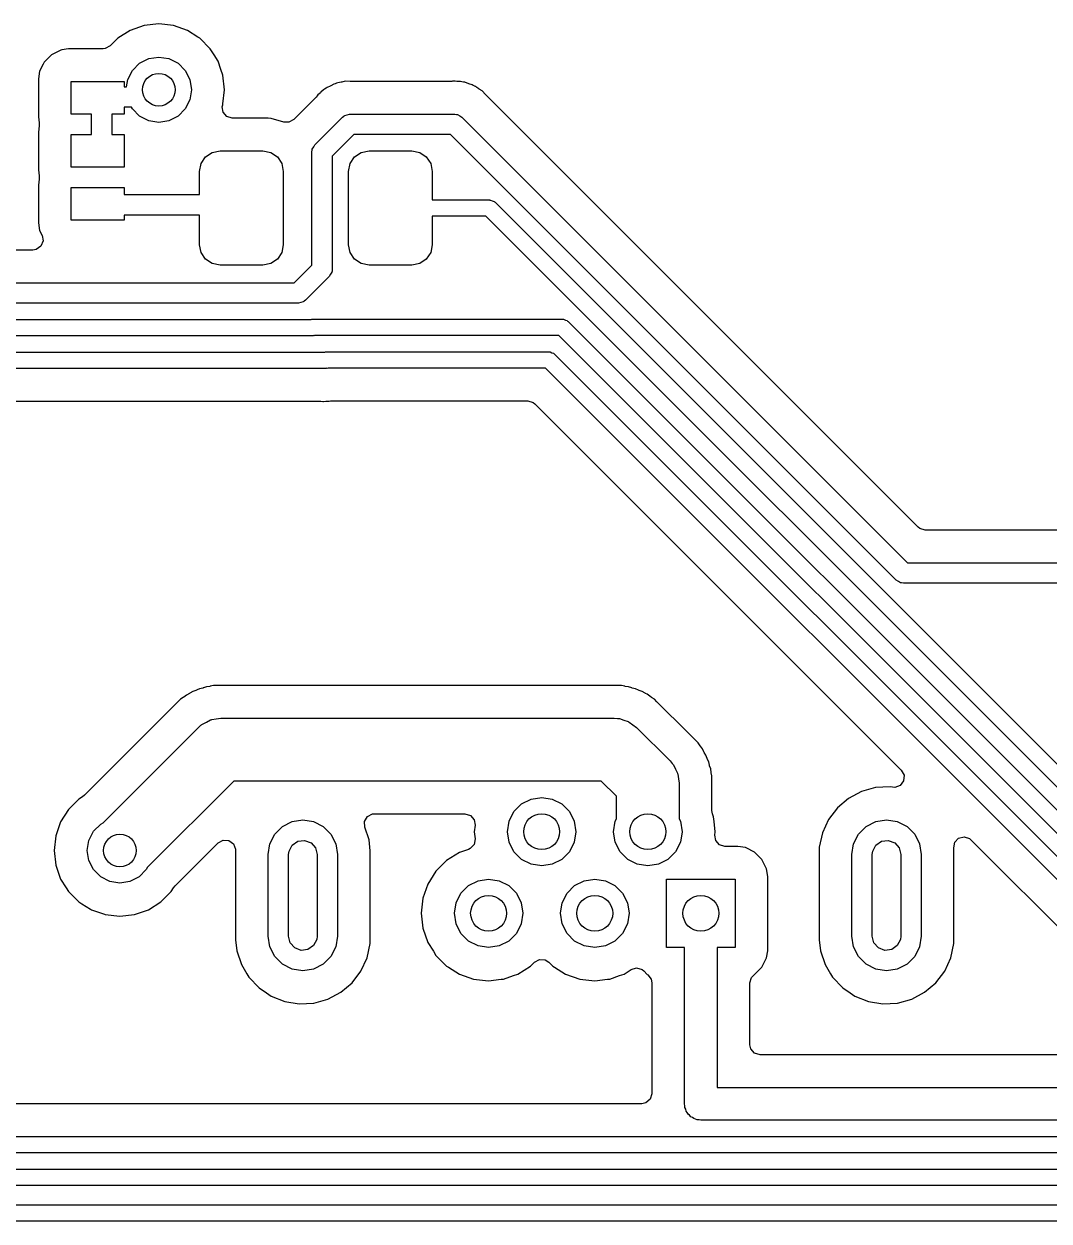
# Model space of a CAD drawing. Extents: x 0.71 to 7.56, y -5.16 to -0.79.
# Drawn here: x 2.884 to 3.378, y -2.365 to -1.787 of the extents above; entities that cross this region are included whole.
import ezdxf

# ---------------------------------------------------------------- set-up
doc = ezdxf.new("R2010")
doc.units = 0
doc.header["$MEASUREMENT"] = 0
doc.layers.add('BLACK', color=7, linetype='CONTINUOUS')

msp = doc.modelspace()

# ---------------------------------------------------------------- linework, layer by layer
at = {"layer": 'BLACK', "linetype": 'CONTINUOUS'}
for p, q in [((2.94176, -1.78798), (2.93506, -1.79032)), ((2.94882, -1.78718), (2.94176, -1.78798)), ((2.94176, -1.78798), (2.94176, -1.78798)), ((2.95588, -1.78798), (2.94882, -1.78718)), ((2.94882, -1.78718), (2.94882, -1.78718)), ((2.96258, -1.79032), (2.95588, -1.78798)), ((2.95588, -1.78798), (2.95588, -1.78798)), ((2.92904, -1.7941), (2.92538, -1.79776)), ((2.93506, -1.79032), (2.92904, -1.7941)), ((2.96766, -1.79351), (2.96258, -1.79032)), ((2.96859, -1.7941), (2.96766, -1.79351)), ((2.97361, -1.79912), (2.96859, -1.7941)), ((2.90156, -1.79978), (2.89711, -1.80205)), ((2.90208, -1.7997), (2.90156, -1.79978)), ((2.90526, -1.79919), (2.90208, -1.7997)), ((2.92193, -1.79919), (2.90526, -1.79919)), ((2.92297, -1.79908), (2.92193, -1.79919)), ((2.92538, -1.79776), (2.92297, -1.79908)), ((2.97491, -1.80118), (2.97361, -1.79912)), ((2.97545, -1.80205), (2.97491, -1.80118)), ((2.89305, -1.80661), (2.89131, -1.81003)), ((2.89358, -1.80558), (2.89305, -1.80661)), ((2.89711, -1.80205), (2.89358, -1.80558)), ((2.89358, -1.80558), (2.89358, -1.80558)), ((2.89358, -1.80558), (2.89358, -1.80558)), ((2.89711, -1.80205), (2.89711, -1.80205)), ((2.89711, -1.80205), (2.89711, -1.80205)), ((2.93608, -1.80964), (2.93956, -1.80616)), ((2.93956, -1.80616), (2.94395, -1.80392)), ((2.94395, -1.80392), (2.94882, -1.80315)), ((2.94882, -1.80315), (2.95369, -1.80392)), ((2.95369, -1.80392), (2.95808, -1.80616)), ((2.95808, -1.80616), (2.96156, -1.80964)), ((2.97737, -1.8051), (2.97545, -1.80205)), ((2.97739, -1.80514), (2.97737, -1.8051)), ((2.97881, -1.80919), (2.97739, -1.80514)), ((2.89131, -1.81003), (2.89073, -1.81372)), ((2.93384, -1.81403), (2.93608, -1.80964)), ((2.96156, -1.80964), (2.9638, -1.81403)), ((2.97974, -1.81184), (2.97881, -1.80919)), ((2.98053, -1.8189), (2.97974, -1.81184)), ((2.97974, -1.81184), (2.97974, -1.81184)), ((2.89073, -1.81372), (2.89073, -1.83195)), ((2.9065, -1.83071), (2.9065, -1.81496)), ((2.9065, -1.81496), (2.93209, -1.81496)), ((2.93209, -1.81496), (2.93209, -1.8175)), ((2.93209, -1.8175), (2.93329, -1.8175)), ((2.93329, -1.8175), (2.93384, -1.81403)), ((2.9638, -1.81403), (2.96457, -1.8189)), ((3.02877, -1.81867), (3.0282, -1.81899)), ((3.02946, -1.8182), (3.02877, -1.81867)), ((3.02997, -1.81779), (3.02946, -1.8182)), ((3.03149, -1.81713), (3.02997, -1.81779)), ((3.02997, -1.81779), (3.02997, -1.81779)), ((3.03171, -1.81701), (3.03149, -1.81713)), ((3.03316, -1.8162), (3.03171, -1.81701)), ((3.0338, -1.81605), (3.03316, -1.8162)), ((3.03458, -1.81578), (3.0338, -1.81605)), ((3.03519, -1.81552), (3.03458, -1.81578)), ((3.03683, -1.81529), (3.03519, -1.81552)), ((3.03707, -1.81525), (3.03683, -1.81529)), ((3.03868, -1.81486), (3.03707, -1.81525)), ((3.04117, -1.81494), (3.03868, -1.81486)), ((3.03868, -1.81486), (3.03868, -1.81486)), ((3.03868, -1.81486), (3.03868, -1.81486)), ((3.08935, -1.81494), (3.04117, -1.81494)), ((3.09018, -1.81487), (3.08935, -1.81494)), ((3.09046, -1.81482), (3.09018, -1.81487)), ((3.09082, -1.81476), (3.09046, -1.81482)), ((3.09177, -1.81486), (3.09082, -1.81476)), ((3.09082, -1.81476), (3.09082, -1.81476)), ((3.09247, -1.81493), (3.09177, -1.81486)), ((3.09272, -1.81494), (3.09247, -1.81493)), ((3.09438, -1.81494), (3.09272, -1.81494)), ((3.09501, -1.81512), (3.09438, -1.81494)), ((3.09438, -1.81494), (3.09438, -1.81494)), ((3.09583, -1.81527), (3.09501, -1.81512)), ((3.09648, -1.81534), (3.09583, -1.81527)), ((3.09669, -1.81542), (3.09648, -1.81534)), ((3.09648, -1.81534), (3.09648, -1.81534)), ((3.09648, -1.81534), (3.09648, -1.81534)), ((3.09802, -1.81595), (3.09669, -1.81542)), ((3.09826, -1.81603), (3.09802, -1.81595)), ((3.09986, -1.81648), (3.09826, -1.81603)), ((3.10042, -1.81682), (3.09986, -1.81648)), ((3.10116, -1.81719), (3.10042, -1.81682)), ((3.10143, -1.81729), (3.10116, -1.81719)), ((3.10177, -1.81743), (3.10143, -1.81729)), ((3.10225, -1.81779), (3.10177, -1.81743)), ((3.10309, -1.81843), (3.10225, -1.81779)), ((3.1033, -1.81857), (3.10309, -1.81843)), ((3.10471, -1.81943), (3.1033, -1.81857)), ((2.9638, -1.82376), (2.96156, -1.82815)), ((2.96457, -1.8189), (2.9638, -1.82376)), ((2.97977, -1.82564), (2.98053, -1.8189)), ((2.98053, -1.8189), (2.98053, -1.8189)), ((3.02464, -1.82255), (3.0139, -1.83329)), ((3.02518, -1.82191), (3.02464, -1.82255)), ((3.02556, -1.82138), (3.02518, -1.82191)), ((3.02684, -1.82033), (3.02556, -1.82138)), ((3.02556, -1.82138), (3.02556, -1.82138)), ((3.02703, -1.82016), (3.02684, -1.82033)), ((3.0282, -1.81899), (3.02703, -1.82016)), ((3.10634, -1.82117), (3.10471, -1.81943)), ((3.10642, -1.82125), (3.10634, -1.82117)), ((3.31501, -2.02985), (3.10642, -1.82125)), ((2.93567, -1.82735), (2.93209, -1.82735)), ((2.93209, -1.82735), (2.93209, -1.83071)), ((2.93608, -1.82815), (2.93567, -1.82735)), ((2.93956, -1.83164), (2.93608, -1.82815)), ((2.96156, -1.82815), (2.95808, -1.83164)), ((2.97944, -1.82708), (2.97967, -1.82616)), ((2.97983, -1.8298), (2.97944, -1.82708)), ((2.97967, -1.82616), (2.97974, -1.82595)), ((2.97974, -1.82595), (2.97977, -1.82564)), ((2.97974, -1.82595), (2.97974, -1.82595)), ((2.98163, -1.83188), (2.97983, -1.8298)), ((2.89073, -1.83195), (2.89119, -1.83487)), ((2.89119, -1.83487), (2.89119, -1.83639)), ((2.91634, -1.83071), (2.9065, -1.83071)), ((2.91634, -1.84055), (2.91634, -1.83071)), ((2.93209, -1.83071), (2.92618, -1.83071)), ((2.92618, -1.83071), (2.92618, -1.84055)), ((2.94395, -1.83387), (2.93956, -1.83164)), ((2.94882, -1.83465), (2.94395, -1.83387)), ((2.95369, -1.83387), (2.94882, -1.83465)), ((2.95808, -1.83164), (2.95369, -1.83387)), ((2.98427, -1.83266), (2.98163, -1.83188)), ((3.0016, -1.83266), (2.98427, -1.83266)), ((3.00305, -1.83277), (3.0016, -1.83266)), ((3.0016, -1.83266), (3.0016, -1.83266)), ((3.00909, -1.83452), (3.00305, -1.83277)), ((3.00305, -1.83277), (3.00305, -1.83277)), ((3.01149, -1.83461), (3.00909, -1.83452)), ((3.0139, -1.83329), (3.01149, -1.83461)), ((3.02408, -1.84541), (3.03734, -1.83215)), ((3.03734, -1.83215), (3.03804, -1.83162)), ((3.03804, -1.83162), (3.03816, -1.83149)), ((3.03816, -1.83149), (3.03826, -1.83146)), ((3.03826, -1.83146), (3.03846, -1.83131)), ((3.03846, -1.83131), (3.03965, -1.83105)), ((3.03965, -1.83105), (3.04082, -1.83071)), ((3.04082, -1.83071), (3.09154, -1.83071)), ((3.09154, -1.83071), (3.09241, -1.83083)), ((3.09241, -1.83083), (3.09258, -1.83082)), ((3.09258, -1.83082), (3.09268, -1.83087)), ((3.09268, -1.83087), (3.09292, -1.83091)), ((3.09292, -1.83091), (3.09395, -1.83157)), ((3.09395, -1.83157), (3.09502, -1.83215)), ((3.09502, -1.83215), (3.30991, -2.04705)), ((2.89119, -1.83639), (2.89073, -1.83931)), ((2.89073, -1.83931), (2.89073, -1.85754)), ((2.9065, -1.8563), (2.9065, -1.84055)), ((2.9065, -1.84055), (2.91634, -1.84055)), ((2.92618, -1.84055), (2.93209, -1.84055)), ((2.93209, -1.84055), (2.93209, -1.8563)), ((3.04286, -1.84055), (3.03248, -1.85093)), ((3.0895, -1.84055), (3.04286, -1.84055)), ((3.30439, -2.05545), (3.0895, -1.84055)), ((3.0228, -1.84775), (3.02284, -1.8475)), ((3.02284, -1.8475), (3.0235, -1.84648)), ((3.0235, -1.84648), (3.02408, -1.84541)), ((2.96925, -1.8545), (2.97139, -1.85131)), ((2.97139, -1.85131), (2.97458, -1.84917)), ((2.97458, -1.84917), (2.97835, -1.84843)), ((2.97835, -1.84843), (2.99902, -1.84843)), ((2.99902, -1.84843), (3.00278, -1.84917)), ((3.00278, -1.84917), (3.00598, -1.85131)), ((3.00598, -1.85131), (3.00811, -1.8545)), ((3.02264, -1.84889), (3.02276, -1.84802)), ((3.02264, -1.90347), (3.02264, -1.84889)), ((3.02275, -1.84784), (3.0228, -1.84775)), ((3.02276, -1.84802), (3.02275, -1.84784)), ((3.03248, -1.85093), (3.03248, -1.90551)), ((3.0411, -1.8545), (3.04324, -1.85131)), ((3.04324, -1.85131), (3.04643, -1.84917)), ((3.04643, -1.84917), (3.0502, -1.84843)), ((3.0502, -1.84843), (3.07087, -1.84843)), ((3.07087, -1.84843), (3.07463, -1.84917)), ((3.07463, -1.84917), (3.07783, -1.85131)), ((3.07783, -1.85131), (3.07996, -1.8545)), ((2.89073, -1.85754), (2.89119, -1.86046)), ((2.93209, -1.8563), (2.9065, -1.8563)), ((2.9685, -1.85827), (2.96925, -1.8545)), ((2.9685, -1.8695), (2.9685, -1.85827)), ((3.00811, -1.8545), (3.00886, -1.85827)), ((3.00886, -1.85827), (3.00886, -1.8937)), ((3.04035, -1.85827), (3.0411, -1.8545)), ((3.04035, -1.8937), (3.04035, -1.85827)), ((3.07996, -1.8545), (3.08071, -1.85827)), ((3.08071, -1.85827), (3.08071, -1.87205)), ((2.89119, -1.86198), (2.89073, -1.8649)), ((2.89073, -1.8649), (2.89073, -1.88313)), ((2.89119, -1.86046), (2.89119, -1.86198)), ((2.9065, -1.88189), (2.9065, -1.86614)), ((2.9065, -1.86614), (2.93209, -1.86614)), ((2.93209, -1.86614), (2.93209, -1.8695)), ((2.93209, -1.8695), (2.9685, -1.8695)), ((3.08071, -1.87205), (3.10823, -1.87205)), ((3.10823, -1.87205), (3.10853, -1.87215)), ((3.10853, -1.87215), (3.10884, -1.8721)), ((3.10884, -1.8721), (3.10966, -1.87251)), ((3.10966, -1.87251), (3.11054, -1.8728)), ((3.11054, -1.8728), (3.11073, -1.87306)), ((3.11073, -1.87306), (3.11101, -1.8732)), ((3.11101, -1.8732), (3.48072, -2.24291)), ((2.93209, -1.88189), (2.9065, -1.88189)), ((2.9685, -1.87935), (2.93209, -1.87935)), ((2.93209, -1.87935), (2.93209, -1.88189)), ((2.9685, -1.8937), (2.9685, -1.87935)), ((3.1066, -1.87992), (3.08071, -1.87992)), ((3.08071, -1.87992), (3.08071, -1.8937)), ((3.47631, -2.24963), (3.1066, -1.87992)), ((2.89073, -1.88313), (2.89131, -1.88682)), ((2.89131, -1.88682), (2.89249, -1.88914)), ((2.893, -1.89185), (2.89197, -1.89439)), ((2.89249, -1.88914), (2.893, -1.89185)), ((2.96925, -1.89747), (2.9685, -1.8937)), ((3.00886, -1.8937), (3.00811, -1.89747)), ((3.0411, -1.89747), (3.04035, -1.8937)), ((3.08071, -1.8937), (3.07996, -1.89747)), ((2.88814, -1.89624), (2.87997, -1.89624)), ((2.88972, -1.89598), (2.88814, -1.89624)), ((2.89197, -1.89439), (2.88972, -1.89598)), ((2.97139, -1.90066), (2.96925, -1.89747)), ((3.00811, -1.89747), (3.00598, -1.90066)), ((3.04324, -1.90066), (3.0411, -1.89747)), ((3.07996, -1.89747), (3.07783, -1.90066)), ((2.97458, -1.90279), (2.97139, -1.90066)), ((2.97835, -1.90354), (2.97458, -1.90279)), ((2.99902, -1.90354), (2.97835, -1.90354)), ((3.00278, -1.90279), (2.99902, -1.90354)), ((3.00598, -1.90066), (3.00278, -1.90279)), ((3.0141, -1.91201), (3.02264, -1.90347)), ((3.04643, -1.90279), (3.04324, -1.90066)), ((3.0502, -1.90354), (3.04643, -1.90279)), ((3.07087, -1.90354), (3.0502, -1.90354)), ((3.07463, -1.90279), (3.07087, -1.90354)), ((3.07783, -1.90066), (3.07463, -1.90279)), ((3.03104, -1.90899), (3.01962, -1.92041)), ((3.03162, -1.90792), (3.03104, -1.90899)), ((3.03228, -1.9069), (3.03162, -1.90792)), ((3.03232, -1.90665), (3.03228, -1.9069)), ((3.03237, -1.90656), (3.03232, -1.90665)), ((3.03248, -1.90551), (3.03236, -1.90638)), ((3.03236, -1.90638), (3.03237, -1.90656)), ((2.56732, -1.91201), (3.0141, -1.91201)), ((3.01614, -1.92185), (2.56936, -1.92185)), ((3.01731, -1.92151), (3.01614, -1.92185)), ((3.0185, -1.92125), (3.01731, -1.92151)), ((3.0187, -1.9211), (3.0185, -1.92125)), ((3.0188, -1.92107), (3.0187, -1.9211)), ((3.01892, -1.92094), (3.0188, -1.92107)), ((3.01962, -1.92041), (3.01892, -1.92094)), ((2.84941, -1.92972), (3.02236, -1.92972)), ((3.02236, -1.92972), (3.02265, -1.92958)), ((3.02265, -1.92958), (3.02297, -1.92963)), ((3.02297, -1.92963), (3.02327, -1.92953)), ((3.02327, -1.92953), (3.14344, -1.92953)), ((3.14344, -1.92953), (3.14374, -1.92963)), ((3.14374, -1.92963), (3.14405, -1.92958)), ((3.14405, -1.92958), (3.14487, -1.92999)), ((3.14487, -1.92999), (3.14575, -1.93028)), ((3.14575, -1.93028), (3.14594, -1.93054)), ((3.14594, -1.93054), (3.14622, -1.93068)), ((3.14622, -1.93068), (3.4742, -2.25866)), ((3.02307, -1.9376), (2.85104, -1.9376)), ((3.02337, -1.9375), (3.02307, -1.9376)), ((3.02369, -1.93755), (3.02337, -1.9375)), ((3.02398, -1.9374), (3.02369, -1.93755)), ((3.14181, -1.9374), (3.02398, -1.9374)), ((3.46979, -2.26538), (3.14181, -1.9374)), ((2.85593, -1.94547), (3.02889, -1.94547)), ((3.02889, -1.94547), (3.02918, -1.94532)), ((3.02918, -1.94532), (3.02949, -1.94537)), ((3.02949, -1.94537), (3.02979, -1.94528)), ((3.02979, -1.94528), (3.13691, -1.94528)), ((3.13691, -1.94528), (3.13722, -1.94537)), ((3.13722, -1.94537), (3.13753, -1.94532)), ((3.13753, -1.94532), (3.13835, -1.94574)), ((3.13835, -1.94574), (3.13923, -1.94603)), ((3.13923, -1.94603), (3.13941, -1.94628)), ((3.13941, -1.94628), (3.1397, -1.94643)), ((3.1397, -1.94643), (3.46768, -2.27441)), ((3.0296, -1.95335), (2.85756, -1.95335)), ((3.0299, -1.95325), (3.0296, -1.95335)), ((3.03021, -1.9533), (3.0299, -1.95325)), ((3.0305, -1.95315), (3.03021, -1.9533)), ((3.13528, -1.95315), (3.0305, -1.95315)), ((3.46326, -2.28113), (3.13528, -1.95315)), ((2.86611, -1.96911), (3.02695, -1.96911)), ((3.02695, -1.96911), (3.02799, -1.96923)), ((3.02799, -1.96923), (3.02817, -1.96927)), ((3.02817, -1.96927), (3.02944, -1.96918)), ((3.02944, -1.96918), (3.03021, -1.96912)), ((3.03021, -1.96912), (3.03039, -1.96911)), ((3.03039, -1.96911), (3.031, -1.96911)), ((3.031, -1.96911), (3.03162, -1.96903)), ((3.031, -1.96911), (3.031, -1.96911)), ((3.03162, -1.96903), (3.03179, -1.96901)), ((3.03179, -1.96901), (3.03297, -1.96892)), ((3.03297, -1.96892), (3.03314, -1.96892)), ((3.03314, -1.96892), (3.12673, -1.96892)), ((3.12673, -1.96892), (3.12937, -1.96969)), ((3.12937, -1.96969), (3.13018, -1.97035)), ((3.13018, -1.97035), (3.30689, -2.14706)), ((3.31583, -2.0305), (3.31501, -2.02985)), ((3.31847, -2.03128), (3.31583, -2.0305)), ((3.50496, -2.03128), (3.31847, -2.03128)), ((3.30991, -2.04705), (3.51351, -2.04705)), ((3.30546, -2.05603), (3.30439, -2.05545)), ((3.30649, -2.05669), (3.30546, -2.05603)), ((3.30673, -2.05673), (3.30649, -2.05669)), ((3.30683, -2.05678), (3.30673, -2.05673)), ((3.307, -2.05676), (3.30683, -2.05678)), ((3.30787, -2.05689), (3.307, -2.05676)), ((3.51555, -2.05689), (3.30787, -2.05689)), ((2.96997, -2.10747), (2.9684, -2.10783)), ((2.97023, -2.1074), (2.96997, -2.10747)), ((2.97038, -2.10734), (2.97023, -2.1074)), ((2.97175, -2.10686), (2.97038, -2.10734)), ((2.97335, -2.10668), (2.97175, -2.10686)), ((2.97175, -2.10686), (2.97175, -2.10686)), ((2.97362, -2.10664), (2.97335, -2.10668)), ((2.97519, -2.10628), (2.97362, -2.10664)), ((2.98216, -2.10628), (2.97519, -2.10628)), ((2.97519, -2.10628), (2.97519, -2.10628)), ((2.97519, -2.10628), (2.97519, -2.10628)), ((3.1702, -2.10628), (2.98216, -2.10628)), ((3.17027, -2.10628), (3.1702, -2.10628)), ((3.17195, -2.10628), (3.17027, -2.10628)), ((3.17027, -2.10628), (3.17027, -2.10628)), ((3.17352, -2.10664), (3.17195, -2.10628)), ((3.17195, -2.10628), (3.17195, -2.10628)), ((3.17379, -2.10668), (3.17352, -2.10664)), ((3.17539, -2.10686), (3.17379, -2.10668)), ((3.17691, -2.1074), (3.17539, -2.10686)), ((3.17539, -2.10686), (3.17539, -2.10686)), ((3.17717, -2.10747), (3.17691, -2.1074)), ((3.17874, -2.10783), (3.17717, -2.10747)), ((2.95927, -2.11287), (2.95845, -2.1137)), ((2.96064, -2.11202), (2.95927, -2.11287)), ((2.95927, -2.11287), (2.95927, -2.11287)), ((2.96086, -2.11186), (2.96064, -2.11202)), ((2.96212, -2.11085), (2.96086, -2.11186)), ((2.96357, -2.11016), (2.96212, -2.11085)), ((2.96381, -2.11002), (2.96357, -2.11016)), ((2.96517, -2.10917), (2.96381, -2.11002)), ((2.96669, -2.10863), (2.96517, -2.10917)), ((2.96695, -2.10853), (2.96669, -2.10863)), ((2.96735, -2.10834), (2.96695, -2.10853)), ((2.9684, -2.10783), (2.96735, -2.10834)), ((2.9684, -2.10783), (2.9684, -2.10783)), ((3.18019, -2.10853), (3.17874, -2.10783)), ((3.17874, -2.10783), (3.17874, -2.10783)), ((3.18045, -2.10863), (3.18019, -2.10853)), ((3.18197, -2.10917), (3.18045, -2.10863)), ((3.18333, -2.11002), (3.18197, -2.10917)), ((3.18197, -2.10917), (3.18197, -2.10917)), ((3.18197, -2.10917), (3.18197, -2.10917)), ((3.18357, -2.11016), (3.18333, -2.11002)), ((3.18429, -2.1105), (3.18357, -2.11016)), ((3.18502, -2.11085), (3.18429, -2.1105)), ((3.18628, -2.11186), (3.18502, -2.11085)), ((3.1865, -2.11202), (3.18628, -2.11186)), ((3.18787, -2.11287), (3.1865, -2.11202)), ((3.18906, -2.11406), (3.18787, -2.11287)), ((2.95804, -2.11411), (2.95051, -2.12164)), ((2.95845, -2.1137), (2.95804, -2.11411)), ((3.20405, -2.12906), (3.18906, -2.11406)), ((3.18906, -2.11406), (3.18906, -2.11406)), ((2.95051, -2.12164), (2.91292, -2.15923)), ((2.96987, -2.12487), (2.97183, -2.12391)), ((2.97183, -2.12391), (2.97376, -2.12287)), ((2.97376, -2.12287), (2.97407, -2.12282)), ((2.97407, -2.12282), (2.97435, -2.12268)), ((2.97435, -2.12268), (2.97652, -2.12241)), ((2.97652, -2.12241), (2.97868, -2.12205)), ((2.97868, -2.12205), (3.16846, -2.12205)), ((3.16846, -2.12205), (3.17002, -2.12218)), ((3.17002, -2.12218), (3.17034, -2.12216)), ((3.17034, -2.12216), (3.17052, -2.12222)), ((3.17052, -2.12222), (3.17096, -2.12225)), ((3.17096, -2.12225), (3.17303, -2.12296)), ((3.17303, -2.12296), (3.17512, -2.12359)), ((3.17512, -2.12359), (3.17538, -2.12377)), ((3.17538, -2.12377), (3.17568, -2.12387)), ((3.17568, -2.12387), (3.1774, -2.12522)), ((2.92194, -2.1725), (2.96796, -2.12649)), ((2.96796, -2.12649), (2.96915, -2.12547)), ((2.96915, -2.12547), (2.96937, -2.12524)), ((2.96937, -2.12524), (2.96953, -2.12515)), ((2.96953, -2.12515), (2.96987, -2.12487)), ((3.1774, -2.12522), (3.17918, -2.12649)), ((3.17918, -2.12649), (3.19536, -2.14267)), ((3.20898, -2.13398), (3.20405, -2.12906)), ((3.20983, -2.13535), (3.20898, -2.13398)), ((3.20999, -2.13557), (3.20983, -2.13535)), ((3.211, -2.13683), (3.20999, -2.13557)), ((3.2117, -2.13828), (3.211, -2.13683)), ((3.21183, -2.13852), (3.2117, -2.13828)), ((3.21268, -2.13988), (3.21183, -2.13852)), ((3.21322, -2.1414), (3.21268, -2.13988)), ((3.21332, -2.14166), (3.21322, -2.1414)), ((3.21402, -2.14311), (3.21332, -2.14166)), ((3.19536, -2.14267), (3.19638, -2.14386)), ((3.19638, -2.14386), (3.19661, -2.14408)), ((3.19661, -2.14408), (3.1967, -2.14424)), ((3.1967, -2.14424), (3.19698, -2.14458)), ((3.19698, -2.14458), (3.19794, -2.14654)), ((3.19794, -2.14654), (3.19898, -2.14847)), ((3.21438, -2.14468), (3.21402, -2.14311)), ((3.21445, -2.14494), (3.21438, -2.14468)), ((3.21499, -2.14646), (3.21445, -2.14494)), ((3.21501, -2.14667), (3.21499, -2.14646)), ((3.21517, -2.14806), (3.21501, -2.14667)), ((3.30689, -2.14706), (3.30821, -2.14947)), ((2.98496, -2.15236), (2.94338, -2.19394)), ((3.16218, -2.15236), (2.98496, -2.15236)), ((3.16949, -2.15967), (3.16218, -2.15236)), ((3.19898, -2.14847), (3.19903, -2.14878)), ((3.19903, -2.14878), (3.19917, -2.14906)), ((3.19917, -2.14906), (3.19944, -2.15123)), ((3.19944, -2.15123), (3.1998, -2.15339)), ((3.1998, -2.15339), (3.1998, -2.17055)), ((3.21521, -2.14833), (3.21517, -2.14806)), ((3.21557, -2.1499), (3.21521, -2.14833)), ((3.21557, -2.16652), (3.21557, -2.1499)), ((3.21557, -2.1499), (3.21557, -2.1499)), ((3.30801, -2.15222), (3.30637, -2.15442)), ((3.30821, -2.14947), (3.30801, -2.15222)), ((2.91292, -2.15923), (2.91206, -2.15991)), ((3.2877, -2.15743), (3.28146, -2.16074)), ((3.29451, -2.15553), (3.2877, -2.15743)), ((3.2877, -2.15743), (3.2877, -2.15743)), ((3.30157, -2.15515), (3.29451, -2.15553)), ((3.29451, -2.15553), (3.29451, -2.15553)), ((3.30265, -2.15533), (3.30157, -2.15515)), ((3.30157, -2.15515), (3.30157, -2.15515)), ((3.30379, -2.15538), (3.30265, -2.15533)), ((3.30637, -2.15442), (3.30379, -2.15538)), ((2.91028, -2.16103), (2.90526, -2.16605)), ((2.91206, -2.15991), (2.91028, -2.16103)), ((3.12009, -2.16705), (3.12375, -2.16339)), ((3.12375, -2.16339), (3.12835, -2.16105)), ((3.12835, -2.16105), (3.13346, -2.16024)), ((3.13346, -2.16024), (3.13857, -2.16105)), ((3.13857, -2.16105), (3.14318, -2.16339)), ((3.14318, -2.16339), (3.14684, -2.16705)), ((3.16949, -2.17055), (3.16949, -2.15967)), ((3.28146, -2.16074), (3.27607, -2.16531)), ((2.90526, -2.16605), (2.90148, -2.17207)), ((3.04804, -2.17182), (3.04943, -2.16945)), ((3.04943, -2.16945), (3.05189, -2.16821)), ((3.05189, -2.16821), (3.05277, -2.16813)), ((3.05277, -2.16813), (3.09647, -2.16813)), ((3.09647, -2.16813), (3.09911, -2.1689)), ((3.09911, -2.1689), (3.10091, -2.17098)), ((3.10091, -2.17098), (3.10132, -2.17356)), ((3.11774, -2.17166), (3.12009, -2.16705)), ((3.14684, -2.16705), (3.14919, -2.17166)), ((3.16892, -2.17166), (3.16949, -2.17055)), ((3.1998, -2.17055), (3.20037, -2.17166)), ((3.21584, -2.16813), (3.21557, -2.16652)), ((3.21634, -2.16954), (3.21584, -2.16813)), ((3.2166, -2.17182), (3.21634, -2.16954)), ((3.27179, -2.17094), (3.26882, -2.17736)), ((3.27607, -2.16531), (3.27179, -2.17094)), ((2.90148, -2.17207), (2.89914, -2.17877)), ((2.91508, -2.18096), (2.91731, -2.17657)), ((2.91731, -2.17657), (2.9208, -2.17309)), ((2.9208, -2.17309), (2.92194, -2.1725)), ((3.00477, -2.17796), (3.00847, -2.17426)), ((3.00847, -2.17426), (3.01314, -2.17188)), ((3.01314, -2.17188), (3.01831, -2.17106)), ((3.01831, -2.17106), (3.02348, -2.17188)), ((3.02348, -2.17188), (3.02814, -2.17426)), ((3.02814, -2.17426), (3.03184, -2.17796)), ((3.04815, -2.17457), (3.04804, -2.17182)), ((3.05023, -2.18077), (3.04815, -2.17457)), ((3.10132, -2.17356), (3.10096, -2.17677)), ((3.11693, -2.17677), (3.11774, -2.17166)), ((3.14919, -2.17166), (3.15, -2.17677)), ((3.16811, -2.17677), (3.16892, -2.17166)), ((3.20037, -2.17166), (3.20118, -2.17677)), ((3.21715, -2.17677), (3.2166, -2.17182)), ((3.28627, -2.17796), (3.28997, -2.17426)), ((3.28997, -2.17426), (3.29463, -2.17188)), ((3.29463, -2.17188), (3.2998, -2.17106)), ((3.2998, -2.17106), (3.30497, -2.17188)), ((3.30497, -2.17188), (3.30964, -2.17426)), ((3.30964, -2.17426), (3.31334, -2.17796)), ((2.89914, -2.17877), (2.89834, -2.18583)), ((2.89914, -2.17877), (2.89914, -2.17877)), ((2.91431, -2.18583), (2.91508, -2.18096)), ((2.95665, -2.20296), (2.97747, -2.18214)), ((2.97747, -2.18214), (2.97989, -2.18083)), ((2.97989, -2.18083), (2.98263, -2.18102)), ((2.98263, -2.18102), (2.98483, -2.18267)), ((3.00239, -2.18262), (3.00477, -2.17796)), ((3.01315, -2.18323), (3.01586, -2.18135)), ((3.01586, -2.18135), (3.01914, -2.18096)), ((3.01914, -2.18096), (3.02222, -2.18213)), ((3.02222, -2.18213), (3.02441, -2.18459)), ((3.03184, -2.17796), (3.03422, -2.18262)), ((3.05081, -2.18603), (3.05023, -2.18077)), ((3.10134, -2.18018), (3.10087, -2.18289)), ((3.10096, -2.17677), (3.10096, -2.17677)), ((3.10096, -2.17677), (3.10134, -2.18018)), ((3.11774, -2.18188), (3.11693, -2.17677)), ((3.12009, -2.18649), (3.11774, -2.18188)), ((3.14919, -2.18188), (3.14684, -2.18649)), ((3.15, -2.17677), (3.14919, -2.18188)), ((3.16892, -2.18188), (3.16811, -2.17677)), ((3.17127, -2.18649), (3.16892, -2.18188)), ((3.20037, -2.18188), (3.19802, -2.18649)), ((3.20118, -2.17677), (3.20037, -2.18188)), ((3.21697, -2.17841), (3.21715, -2.17677)), ((3.21738, -2.18098), (3.21697, -2.17841)), ((3.21715, -2.17677), (3.21715, -2.17677)), ((3.21918, -2.18306), (3.21738, -2.18098)), ((3.26882, -2.17736), (3.2673, -2.18426)), ((3.26882, -2.17736), (3.26882, -2.17736)), ((3.28389, -2.18262), (3.28627, -2.17796)), ((3.29465, -2.18323), (3.29736, -2.18135)), ((3.29736, -2.18135), (3.30063, -2.18096)), ((3.30063, -2.18096), (3.30372, -2.18213)), ((3.30372, -2.18213), (3.3059, -2.18459)), ((3.31334, -2.17796), (3.31572, -2.18262)), ((3.33215, -2.1846), (3.33263, -2.18189)), ((3.33263, -2.18189), (3.3345, -2.17988)), ((3.3345, -2.17988), (3.33717, -2.17919)), ((3.33717, -2.17919), (3.33978, -2.18006)), ((3.33978, -2.18006), (3.34045, -2.18062)), ((3.34045, -2.18062), (3.43593, -2.2761)), ((2.89834, -2.18583), (2.89834, -2.18583)), ((2.89834, -2.18583), (2.89914, -2.19288)), ((2.91508, -2.19069), (2.91431, -2.18583)), ((2.98483, -2.18267), (2.98579, -2.18525)), ((2.98579, -2.18525), (2.98581, -2.1856)), ((2.98581, -2.1856), (2.98581, -2.22893)), ((3.00157, -2.1878), (3.00239, -2.18262)), ((3.00157, -2.22717), (3.00157, -2.1878)), ((3.01142, -2.1878), (3.01162, -2.18615)), ((3.01142, -2.22717), (3.01142, -2.1878)), ((3.01162, -2.18615), (3.01315, -2.18323)), ((3.02441, -2.18459), (3.0252, -2.1878)), ((3.0252, -2.1878), (3.0252, -2.22717)), ((3.03422, -2.18262), (3.03504, -2.1878)), ((3.03504, -2.1878), (3.03504, -2.22717)), ((3.05081, -2.2307), (3.05081, -2.18603)), ((3.09377, -2.18685), (3.08761, -2.19073)), ((3.0981, -2.18534), (3.09377, -2.18685)), ((3.09377, -2.18685), (3.09377, -2.18685)), ((3.099, -2.18492), (3.0981, -2.18534)), ((3.10087, -2.18289), (3.099, -2.18492)), ((3.12375, -2.19015), (3.12009, -2.18649)), ((3.14684, -2.18649), (3.14318, -2.19015)), ((3.17493, -2.19015), (3.17127, -2.18649)), ((3.19802, -2.18649), (3.19436, -2.19015)), ((3.22182, -2.18384), (3.21918, -2.18306)), ((3.22801, -2.18384), (3.22182, -2.18384)), ((3.2317, -2.18442), (3.22801, -2.18384)), ((3.22801, -2.18384), (3.22801, -2.18384)), ((3.23205, -2.1846), (3.2317, -2.18442)), ((3.23616, -2.18669), (3.23205, -2.1846)), ((3.23969, -2.19022), (3.23616, -2.18669)), ((3.23616, -2.18669), (3.23616, -2.18669)), ((3.23616, -2.18669), (3.23616, -2.18669)), ((3.2673, -2.18426), (3.2673, -2.22893)), ((3.28307, -2.1878), (3.28389, -2.18262)), ((3.28307, -2.22717), (3.28307, -2.1878)), ((3.29291, -2.1878), (3.29311, -2.18615)), ((3.29291, -2.22717), (3.29291, -2.1878)), ((3.29311, -2.18615), (3.29465, -2.18323)), ((3.3059, -2.18459), (3.30669, -2.1878)), ((3.30669, -2.1878), (3.30669, -2.22717)), ((3.31572, -2.18262), (3.31654, -2.1878)), ((3.31654, -2.1878), (3.31654, -2.22717)), ((3.3323, -2.18603), (3.33215, -2.1846)), ((3.3323, -2.2307), (3.3323, -2.18603)), ((2.89914, -2.19288), (2.89914, -2.19288)), ((2.89914, -2.19288), (2.90148, -2.19959)), ((2.91731, -2.19508), (2.91508, -2.19069)), ((2.94338, -2.19394), (2.9428, -2.19508)), ((3.08761, -2.19073), (3.08246, -2.19587)), ((3.12835, -2.1925), (3.12375, -2.19015)), ((3.13346, -2.19331), (3.12835, -2.1925)), ((3.13857, -2.1925), (3.13346, -2.19331)), ((3.14318, -2.19015), (3.13857, -2.1925)), ((3.17954, -2.1925), (3.17493, -2.19015)), ((3.18465, -2.19331), (3.17954, -2.1925)), ((3.18976, -2.1925), (3.18465, -2.19331)), ((3.19436, -2.19015), (3.18976, -2.1925)), ((3.24195, -2.19467), (3.23969, -2.19022)), ((3.23969, -2.19022), (3.23969, -2.19022)), ((3.23969, -2.19022), (3.23969, -2.19022)), ((2.90148, -2.19959), (2.9042, -2.20391)), ((2.9208, -2.19857), (2.91731, -2.19508)), ((2.92519, -2.2008), (2.9208, -2.19857)), ((2.93931, -2.19857), (2.93492, -2.2008)), ((2.9428, -2.19508), (2.93931, -2.19857)), ((3.08246, -2.19587), (3.07859, -2.20204)), ((3.10276, -2.20042), (3.10787, -2.19961)), ((3.10787, -2.19961), (3.11298, -2.20042)), ((3.15395, -2.20042), (3.15906, -2.19961)), ((3.15906, -2.19961), (3.16416, -2.20042)), ((3.1937, -2.23268), (3.1937, -2.19961)), ((3.1937, -2.19961), (3.22677, -2.19961)), ((3.22677, -2.19961), (3.22677, -2.23268)), ((3.24254, -2.19837), (3.24195, -2.19467)), ((3.24254, -2.23392), (3.24254, -2.19837)), ((2.9042, -2.20391), (2.90526, -2.2056)), ((2.90526, -2.2056), (2.91028, -2.21062)), ((2.93006, -2.20157), (2.92519, -2.2008)), ((2.93492, -2.2008), (2.93006, -2.20157)), ((2.94983, -2.21062), (2.95485, -2.2056)), ((2.95485, -2.2056), (2.95597, -2.20382)), ((2.95597, -2.20382), (2.95665, -2.20296)), ((3.07859, -2.20204), (3.07618, -2.20891)), ((3.07859, -2.20204), (3.07859, -2.20204)), ((3.0945, -2.20642), (3.09815, -2.20276)), ((3.09815, -2.20276), (3.10276, -2.20042)), ((3.11298, -2.20042), (3.11759, -2.20276)), ((3.11759, -2.20276), (3.12125, -2.20642)), ((3.14568, -2.20642), (3.14934, -2.20276)), ((3.14934, -2.20276), (3.15395, -2.20042)), ((3.16416, -2.20042), (3.16877, -2.20276)), ((3.16877, -2.20276), (3.17243, -2.20642)), ((2.91028, -2.21062), (2.91171, -2.21152)), ((2.94382, -2.2144), (2.94983, -2.21062)), ((3.07618, -2.20891), (3.07537, -2.21614)), ((3.07618, -2.20891), (3.07618, -2.20891)), ((3.09134, -2.21614), (3.09215, -2.21103)), ((3.09215, -2.21103), (3.0945, -2.20642)), ((3.12125, -2.20642), (3.1236, -2.21103)), ((3.1236, -2.21103), (3.12441, -2.21614)), ((3.14252, -2.21614), (3.14333, -2.21103)), ((3.14333, -2.21103), (3.14568, -2.20642)), ((3.17243, -2.20642), (3.17478, -2.21103)), ((3.17478, -2.21103), (3.17559, -2.21614)), ((2.91171, -2.21152), (2.91586, -2.21413)), ((2.91586, -2.21413), (2.91629, -2.2144)), ((2.91629, -2.2144), (2.92267, -2.21663)), ((2.92267, -2.21663), (2.923, -2.21675)), ((2.923, -2.21675), (2.923, -2.21675)), ((2.923, -2.21675), (2.93005, -2.21754)), ((2.93006, -2.21754), (2.93711, -2.21675)), ((2.93711, -2.21675), (2.94382, -2.2144)), ((2.93711, -2.21675), (2.93711, -2.21675)), ((2.93711, -2.21675), (2.93711, -2.21675)), ((3.07537, -2.21614), (3.07537, -2.21614)), ((3.07537, -2.21614), (3.07618, -2.22338)), ((3.09215, -2.22125), (3.09134, -2.21614)), ((3.12441, -2.21614), (3.1236, -2.22125)), ((3.14333, -2.22125), (3.14252, -2.21614)), ((3.17559, -2.21614), (3.17478, -2.22125)), ((2.93005, -2.21754), (2.93006, -2.21754)), ((2.93006, -2.21754), (2.93006, -2.21754)), ((3.0945, -2.22586), (3.09215, -2.22125)), ((3.1236, -2.22125), (3.12125, -2.22586)), ((3.14568, -2.22586), (3.14333, -2.22125)), ((3.17478, -2.22125), (3.17243, -2.22586)), ((3.00239, -2.23234), (3.00157, -2.22717)), ((3.01221, -2.23037), (3.01142, -2.22717)), ((3.0252, -2.22717), (3.025, -2.22881)), ((3.03504, -2.22717), (3.03422, -2.23234)), ((3.07618, -2.22338), (3.07618, -2.22338)), ((3.07618, -2.22338), (3.07859, -2.23025)), ((3.09815, -2.22952), (3.0945, -2.22586)), ((3.12125, -2.22586), (3.11759, -2.22952)), ((3.14934, -2.22952), (3.14568, -2.22586)), ((3.17243, -2.22586), (3.16877, -2.22952)), ((3.28389, -2.23234), (3.28307, -2.22717)), ((3.2937, -2.23037), (3.29291, -2.22717)), ((3.30669, -2.22717), (3.30649, -2.22881)), ((3.31654, -2.22717), (3.31572, -2.23234)), ((2.98581, -2.22893), (2.98638, -2.23419)), ((2.98638, -2.23419), (2.98638, -2.23419)), ((2.98638, -2.23419), (2.98862, -2.24083)), ((3.00477, -2.237), (3.00239, -2.23234)), ((3.01439, -2.23284), (3.01221, -2.23037)), ((3.01748, -2.234), (3.01439, -2.23284)), ((3.02075, -2.23361), (3.01748, -2.234)), ((3.02346, -2.23173), (3.02075, -2.23361)), ((3.025, -2.22881), (3.02346, -2.23173)), ((3.03422, -2.23234), (3.03184, -2.237)), ((3.04929, -2.2376), (3.05081, -2.2307)), ((3.07859, -2.23025), (3.07859, -2.23025)), ((3.07859, -2.23025), (3.08121, -2.23443)), ((3.08121, -2.23443), (3.08246, -2.23641)), ((3.10276, -2.23187), (3.09815, -2.22952)), ((3.10787, -2.23268), (3.10276, -2.23187)), ((3.11298, -2.23187), (3.10787, -2.23268)), ((3.11759, -2.22952), (3.11298, -2.23187)), ((3.15395, -2.23187), (3.14934, -2.22952)), ((3.15906, -2.23268), (3.15395, -2.23187)), ((3.16416, -2.23187), (3.15906, -2.23268)), ((3.16877, -2.22952), (3.16416, -2.23187)), ((3.20236, -2.23268), (3.1937, -2.23268)), ((3.20236, -2.30807), (3.20236, -2.23268)), ((3.22677, -2.23268), (3.21811, -2.23268)), ((3.21811, -2.23268), (3.21811, -2.3002)), ((3.24195, -2.23761), (3.2425, -2.23419)), ((3.2425, -2.23419), (3.24254, -2.23392)), ((3.2673, -2.22893), (3.26788, -2.23419)), ((3.26788, -2.23419), (3.26788, -2.23419)), ((3.26788, -2.23419), (3.27011, -2.24083)), ((3.28627, -2.237), (3.28389, -2.23234)), ((3.29589, -2.23284), (3.2937, -2.23037)), ((3.29897, -2.234), (3.29589, -2.23284)), ((3.30225, -2.23361), (3.29897, -2.234)), ((3.30496, -2.23173), (3.30225, -2.23361)), ((3.30649, -2.22881), (3.30496, -2.23173)), ((3.31572, -2.23234), (3.31334, -2.237)), ((3.33078, -2.2376), (3.3323, -2.2307)), ((3.00847, -2.2407), (3.00477, -2.237)), ((3.03184, -2.237), (3.02814, -2.2407)), ((3.04632, -2.24402), (3.04929, -2.2376)), ((3.08246, -2.23641), (3.08761, -2.24156)), ((3.12814, -2.24156), (3.13001, -2.23969)), ((3.13001, -2.23969), (3.13243, -2.23837)), ((3.13243, -2.23837), (3.13517, -2.23856)), ((3.13517, -2.23856), (3.13692, -2.23969)), ((3.13692, -2.23969), (3.13879, -2.24156)), ((3.23969, -2.24206), (3.24195, -2.23761)), ((3.24195, -2.23761), (3.24195, -2.23761)), ((3.24195, -2.23761), (3.24195, -2.23761)), ((3.28997, -2.2407), (3.28627, -2.237)), ((3.31334, -2.237), (3.30964, -2.2407)), ((3.32782, -2.24402), (3.33078, -2.2376)), ((2.98862, -2.24083), (2.98864, -2.24089)), ((2.98864, -2.24089), (2.99133, -2.24536)), ((2.99133, -2.24536), (2.99228, -2.24695)), ((3.01314, -2.24308), (3.00847, -2.2407)), ((3.01831, -2.2439), (3.01314, -2.24308)), ((3.02348, -2.24308), (3.01831, -2.2439)), ((3.02814, -2.2407), (3.02348, -2.24308)), ((3.04204, -2.24965), (3.04632, -2.24402)), ((3.08761, -2.24156), (3.08854, -2.24215)), ((3.08854, -2.24215), (3.09377, -2.24543)), ((3.09377, -2.24543), (3.09377, -2.24543)), ((3.09377, -2.24543), (3.10064, -2.24783)), ((3.11979, -2.2462), (3.12198, -2.24543)), ((3.12198, -2.24543), (3.12814, -2.24156)), ((3.13879, -2.24156), (3.13972, -2.24215)), ((3.13972, -2.24215), (3.14495, -2.24543)), ((3.14495, -2.24543), (3.14495, -2.24543)), ((3.14495, -2.24543), (3.15182, -2.24783)), ((3.17097, -2.2462), (3.17316, -2.24543)), ((3.17316, -2.24543), (3.17662, -2.24326)), ((3.17662, -2.24326), (3.17926, -2.24251)), ((3.17926, -2.24251), (3.18189, -2.24331)), ((3.18189, -2.24331), (3.18266, -2.24394)), ((3.18266, -2.24394), (3.18432, -2.24559)), ((3.18432, -2.24559), (3.18432, -2.24559)), ((3.18432, -2.24559), (3.18432, -2.24559)), ((3.18432, -2.24559), (3.18432, -2.24559)), ((3.18432, -2.24559), (3.18458, -2.24578)), ((3.18458, -2.24578), (3.18626, -2.24796)), ((3.23465, -2.2471), (3.23589, -2.24578)), ((3.23589, -2.24578), (3.23615, -2.24559)), ((3.23615, -2.24559), (3.23616, -2.24559)), ((3.23616, -2.24559), (3.23969, -2.24206)), ((3.27011, -2.24083), (3.27013, -2.24089)), ((3.27013, -2.24089), (3.27282, -2.24536)), ((3.27282, -2.24536), (3.27378, -2.24695)), ((3.29463, -2.24308), (3.28997, -2.2407)), ((3.2998, -2.2439), (3.29463, -2.24308)), ((3.30497, -2.24308), (3.2998, -2.2439)), ((3.30964, -2.2407), (3.30497, -2.24308)), ((3.32354, -2.24965), (3.32782, -2.24402)), ((2.99228, -2.24695), (2.99714, -2.25208)), ((3.03665, -2.25422), (3.04204, -2.24965)), ((3.10064, -2.24783), (3.10787, -2.24865)), ((3.10787, -2.24865), (3.11397, -2.24796)), ((3.10787, -2.24865), (3.10787, -2.24865)), ((3.10787, -2.24865), (3.10787, -2.24865)), ((3.11397, -2.24796), (3.11511, -2.24783)), ((3.11511, -2.24783), (3.11979, -2.2462)), ((3.11511, -2.24783), (3.11511, -2.24783)), ((3.15182, -2.24783), (3.15905, -2.24865)), ((3.15905, -2.24865), (3.15906, -2.24865)), ((3.15906, -2.24865), (3.16515, -2.24796)), ((3.15906, -2.24865), (3.15906, -2.24865)), ((3.16515, -2.24796), (3.16629, -2.24783)), ((3.16629, -2.24783), (3.17097, -2.2462)), ((3.16629, -2.24783), (3.16629, -2.24783)), ((3.18626, -2.24796), (3.18659, -2.24973)), ((3.18659, -2.24973), (3.18659, -2.30317)), ((3.23388, -2.24973), (3.23465, -2.2471)), ((3.23388, -2.27955), (3.23388, -2.24973)), ((3.27378, -2.24695), (3.27864, -2.25208)), ((3.31815, -2.25422), (3.32354, -2.24965)), ((2.99714, -2.25208), (3.00079, -2.25455)), ((3.00079, -2.25455), (3.00299, -2.25605)), ((3.00299, -2.25605), (3.00299, -2.25605)), ((3.00299, -2.25605), (3.00299, -2.25605)), ((3.00299, -2.25605), (3.00299, -2.25605)), ((3.00299, -2.25605), (3.00956, -2.25867)), ((3.0236, -2.25943), (3.03041, -2.25754)), ((3.03041, -2.25754), (3.03665, -2.25422)), ((3.03041, -2.25754), (3.03041, -2.25754)), ((3.03041, -2.25754), (3.03041, -2.25754)), ((3.27864, -2.25208), (3.28228, -2.25455)), ((3.28228, -2.25455), (3.28449, -2.25605)), ((3.28449, -2.25605), (3.28449, -2.25605)), ((3.28449, -2.25605), (3.28449, -2.25605)), ((3.28449, -2.25605), (3.28449, -2.25605)), ((3.28449, -2.25605), (3.29106, -2.25867)), ((3.30509, -2.25943), (3.3119, -2.25754)), ((3.3119, -2.25754), (3.31815, -2.25422)), ((3.3119, -2.25754), (3.3119, -2.25754)), ((3.3119, -2.25754), (3.3119, -2.25754)), ((3.00956, -2.25867), (3.00956, -2.25867)), ((3.00956, -2.25867), (3.00956, -2.25867)), ((3.00956, -2.25867), (3.01654, -2.25981)), ((3.01654, -2.25981), (3.0236, -2.25943)), ((3.0236, -2.25943), (3.0236, -2.25943)), ((3.29106, -2.25867), (3.29106, -2.25867)), ((3.29106, -2.25867), (3.29106, -2.25867)), ((3.29106, -2.25867), (3.29803, -2.25981)), ((3.29803, -2.25981), (3.30509, -2.25943)), ((3.30509, -2.25943), (3.30509, -2.25943)), ((3.23432, -2.28158), (3.23388, -2.27955)), ((3.23612, -2.28365), (3.23432, -2.28158)), ((3.23876, -2.28443), (3.23612, -2.28365)), ((3.43248, -2.28443), (3.23876, -2.28443)), ((3.18659, -2.30317), (3.18582, -2.30581)), ((3.21811, -2.3002), (3.66441, -2.3002)), ((3.18171, -2.30805), (1.81769, -2.30805)), ((3.18374, -2.30761), (3.18171, -2.30805)), ((3.18582, -2.30581), (3.18374, -2.30761)), ((3.20256, -2.30894), (3.20236, -2.30807)), ((3.20256, -2.30982), (3.20256, -2.30894)), ((3.20294, -2.31062), (3.20256, -2.30982)), ((3.20314, -2.31149), (3.20294, -2.31062)), ((3.2037, -2.31218), (3.20314, -2.31149)), ((3.20408, -2.31298), (3.2037, -2.31218)), ((3.20477, -2.31353), (3.20408, -2.31298)), ((3.20533, -2.31423), (3.20477, -2.31353)), ((3.20613, -2.31461), (3.20533, -2.31423)), ((3.20682, -2.31517), (3.20613, -2.31461)), ((3.20768, -2.31536), (3.20682, -2.31517)), ((3.20848, -2.31575), (3.20768, -2.31536)), ((3.20937, -2.31575), (3.20848, -2.31575)), ((3.21024, -2.31594), (3.20937, -2.31575)), ((3.67259, -2.31594), (3.21024, -2.31594)), ((1.81505, -2.32382), (3.66075, -2.32382)), ((3.65912, -2.33169), (1.81668, -2.33169)), ((1.82435, -2.33957), (3.65423, -2.33957)), ((3.6526, -2.34744), (1.82714, -2.34744)), ((1.83228, -2.35669), (3.64803, -2.35669)), ((3.6464, -2.36457), (1.8348, -2.36457))]:
    msp.add_line(p, q, dxfattribs=at)
at = {"layer": 'BLACK'}
for centre, radius in [((2.94882, -1.8189), 0.007874), ((3.13346, -2.17677), 0.008661), ((3.18465, -2.17677), 0.008661), ((2.93006, -2.18583), 0.007874), ((3.10787, -2.21614), 0.008661), ((3.15906, -2.21614), 0.008661), ((3.21024, -2.21614), 0.008661)]:
    msp.add_circle(centre, radius, dxfattribs=at)

doc.saveas('drawing.dxf')
